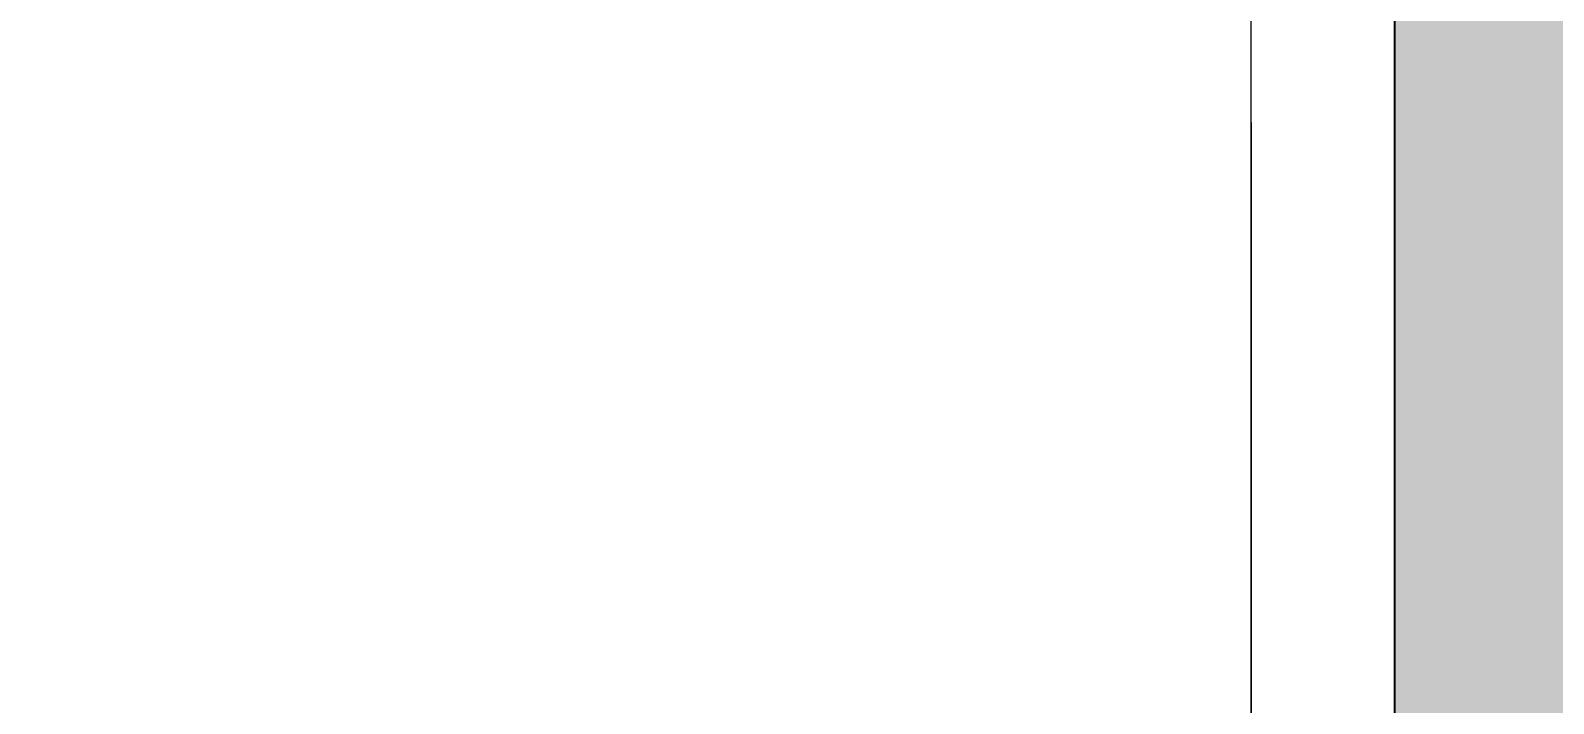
# Model space of a CAD drawing. Header units: metres. Extents: x -2111 to 158, y 19 to 1277.
# Drawn here: x 51.74 to 52.907, y 21.969 to 22.485 of the extents above; entities that cross this region are included whole.
import ezdxf

# ---------------------------------------------------------------- set-up
doc = ezdxf.new("R2010")
doc.units = ezdxf.units.M
doc.header["$PDMODE"] = 35
doc.header["$PDSIZE"] = 0.03
doc.linetypes.add('Xref_level ST-8$0$DASHDOT', pattern=[25.4, 12.7, -6.35, 0, -6.35])
doc.layers.get('Defpoints').update_dxf_attribs({"color": 4})
doc.layers.add('_5-1_Площадь помещений', color=2, linetype='Continuous', plot=False)
for name, color, linetype, lineweight in [('Оси', 250, 'Xref_level ST-8$0$DASHDOT', 5), ('Привязки', 7, 'Continuous', 9), ('Стены штриховка', 7, 'Continuous', 9)]:
    doc.layers.add(name, color=color, linetype=linetype, lineweight=lineweight)
doc.layers.add('Стены', color=7, linetype='Continuous')
doc.styles.add('Норм 2.5', font='isocpeur.ttf', dxfattribs={"height": 2.5})
doc.dimstyles.new('Норм Оси', dxfattribs={"dimtxt": 2.5, "dimasz": 2, "dimexe": 1, "dimexo": 0.6267, "dimgap": 0.81, "dimtad": 1, "dimdec": 0, "dimlfac": 1000, "dimrnd": 10, "dimzin": 0, "dimtxsty": 'Норм 2.5', "dimblk": 'OBLIQUE', "dimcen": 0.9, "dimdle": 1.2, "dimclrd": 256, "dimclrt": 256, "dimadec": 3, "dimazin": 0, "dimtfac": 1, "dimtdec": 0, "dimtofl": 0, "dimtmove": 0, "dimatfit": 3, "dimfxl": 1, "dimtfill": 1, "dimtolj": 1, "dimtzin": 0, "dimlwd": -1, "dimlwe": -1, "dimarcsym": 0})

# ---------------------------------------------------------------- blocks, each defined once
blk = doc.blocks.new('_Oblique')
at = {"color": 0, "linetype": 'ByBlock', "lineweight": -2}
blk.add_line((-0.5, -0.5), (0.5, 0.5), dxfattribs=at)
blk = doc.blocks.new('*D209')
at = {"layer": 'Defpoints', "color": 0}
for p in [(52.67563292777595, 22.46447768556881), (52.67563292777595, 20.46367228226995), (46.67563292777595, 20.22921698802406)]:
    blk.add_point(p, dxfattribs=at)
at = {"layer": 'Привязки', "color": 0}
for p, q in [((52.67563292777595, 22.41434168556881), (52.67563292777595, 20.38367228226996)), ((46.67563292777595, 20.27935298802406), (46.67563292777595, 20.54367228226995))]:
    blk.add_line(p, q, dxfattribs=at)
at = {"layer": 'Привязки'}
blk.add_line((46.57963292777595, 20.46367228226995), (52.77163292777595, 20.46367228226995), dxfattribs=at)
at = {"layer": 'Привязки', "xscale": 0.16, "yscale": 0.16, "zscale": 0.16, "rotation": 180}
blk.add_blockref('_Oblique', (46.67563292777595, 20.46367228226995), dxfattribs=at)
at = {"layer": 'Привязки', "xscale": 0.16, "yscale": 0.16, "zscale": 0.16}
blk.add_blockref('_Oblique', (52.67563292777595, 20.46367228226995), dxfattribs=at)
at = {"layer": 'Привязки', "insert": (49.67563292777595, 20.62847228226995), "char_height": 0.2, "attachment_point": 5, "style": 'Норм 2.5', "bg_fill": 3, "box_fill_scale": 1.1, "bg_fill_color": 256, "bg_fill_true_color": 13158600, "bg_fill_transparency": 0}
blk.add_mtext('\\A1;6000', dxfattribs=at)
blk = doc.blocks.new('*D190')
at = {"layer": 'Defpoints', "color": 0}
for p in [(58.67563292777595, 22.46447768556881), (58.67563292777595, 20.46367228226995), (52.67563292777595, 20.22921698802406)]:
    blk.add_point(p, dxfattribs=at)
at = {"layer": 'Привязки', "color": 0}
for p, q in [((58.67563292777595, 22.41434168556881), (58.67563292777595, 20.38367228226995)), ((52.67563292777595, 20.27935298802406), (52.67563292777595, 20.54367228226995))]:
    blk.add_line(p, q, dxfattribs=at)
at = {"layer": 'Привязки'}
blk.add_line((52.57963292777595, 20.46367228226995), (58.77163292777595, 20.46367228226995), dxfattribs=at)
at = {"layer": 'Привязки', "xscale": 0.16, "yscale": 0.16, "zscale": 0.16, "rotation": 180}
blk.add_blockref('_Oblique', (52.67563292777595, 20.46367228226995), dxfattribs=at)
at = {"layer": 'Привязки', "xscale": 0.16, "yscale": 0.16, "zscale": 0.16}
blk.add_blockref('_Oblique', (58.67563292777595, 20.46367228226995), dxfattribs=at)
at = {"layer": 'Привязки', "insert": (55.67563292777595, 20.62847228226995), "char_height": 0.2, "attachment_point": 5, "style": 'Норм 2.5', "bg_fill": 3, "box_fill_scale": 1.1, "bg_fill_color": 256, "bg_fill_true_color": 13158600, "bg_fill_transparency": 0}
blk.add_mtext('\\A1;6000', dxfattribs=at)

msp = doc.modelspace()

# ---------------------------------------------------------------- hatches: boundary and pattern name
at = {"layer": 'Стены штриховка'}
h = msp.add_hatch(dxfattribs=at)
h.set_pattern_fill('ASHLER', color=256, scale=0.2, angle=270, pattern_type=2)
h.set_pattern_definition([(315, (-64.61927968391865, 21.65925792223561), (0.07071067811865477, 0.07071067811865474), []), (315, (-64.54857968391843, 21.65925792223561), (0.07071067811865477, 0.07071067811865474), [0.05, -0.05])])
h.paths.add_polyline_path([(67.79063292777573, 24.33146920132685), (65.090632927775, 24.33146920132685), (65.090632927775, 24.03146920132667), (67.79063292777573, 24.0314692013269)])
h.paths.add_polyline_path([(61.77079376619986, 27.46146920132674), (61.62054385153533, 27.46146920132674), (61.62054385153533, 21.20646920132685), (61.77079376619986, 21.20646920132685)])
h.paths.add_polyline_path([(58.56054385153584, 27.46146920132674), (58.41029393687313, 27.46146920132674), (58.41029393687313, 21.20646920132685), (58.56054385153584, 21.20646920132685)])
h.paths.add_polyline_path([(55.62129393687246, 27.46146920132674), (55.47104402220975, 27.46146920132674), (55.47104402220975, 21.20646920132685), (55.62129393687246, 21.20646920132685)])
h.paths.add_polyline_path([(52.9360440222099, 27.45546920132688), (52.78579410754537, 27.45546920132688), (52.78579410754537, 21.20646920132685), (52.9360440222099, 21.20646920132685)])
h.paths.add_polyline_path([(49.75579410754654, 27.45546920132688), (49.60554419288201, 27.45546920132688), (49.60554419288201, 21.20646920132685), (49.75579410754654, 21.20646920132685)])
h.paths.add_polyline_path([(46.52588284243939, 27.46146920132674), (46.37563292777486, 27.46146920132674), (46.37563292777486, 21.2189692013269), (46.52588284243939, 21.2189692013269)])
h.paths.add_polyline_path([(58.47445957459058, 26.70421364192657), (58.4393948595789, 26.70421364192657), (58.4393948595789, 26.99857387814723), (58.47445957459058, 26.99857387814723)], flags=16)

# ---------------------------------------------------------------- linework, layer by layer
at = {"layer": '_5-1_Площадь помещений'}
msp.add_lwpolyline([(52.39079410754493, 27.46146920132674), (49.75579410754654, 27.46146920132674), (49.75579410754654, 21.49050450508162), (52.40483044588291, 21.49050450508116), (52.40483044588291, 21.6395045050815), (52.78579410754537, 21.6395045050815), (52.78579410754537, 27.12046920132684), (52.39079410754493, 27.12046920132684), (52.39079410754493, 27.46146920132674)], dxfattribs=at)
at = {"layer": 'Оси'}
msp.add_line((52.67563292777595, 20.01308643412108), (52.67563292777595, 34.06478251338697), dxfattribs=at)
at = {"layer": 'Стены'}
msp.add_lwpolyline([(52.78579410754537, 27.45546920132688), (52.9360440222099, 27.45546920132688), (52.9360440222099, 21.20646920132685), (52.78579410754537, 21.20646920132685)], close=True, dxfattribs=at)

# ---------------------------------------------------------------- next in the draw order: dimensions: what is measured, and where the dimension line sits
at = {"layer": 'Привязки'}
dim = msp.add_linear_dim(base=(52.67563292777595, 20.46367228226995), p1=(46.67563292777595, 20.22921698802406), p2=(52.67563292777595, 22.46447768556881), dimstyle='Норм Оси', dxfattribs=at)
dim.commit()
dim.dimension.update_dxf_attribs({"geometry": '*D209', "text_midpoint": (49.67563292777595, 20.62847228226995)})

# ---------------------------------------------------------------- next in the draw order: dimensions: what is measured, and where the dimension line sits
dim = msp.add_linear_dim(base=(58.67563292777595, 20.46367228226995), p1=(52.67563292777595, 20.22921698802406), p2=(58.67563292777595, 22.46447768556881), dimstyle='Норм Оси', dxfattribs=at)
dim.commit()
dim.dimension.update_dxf_attribs({"geometry": '*D190', "text_midpoint": (55.67563292777595, 20.62847228226995)})

doc.saveas('drawing.dxf')
